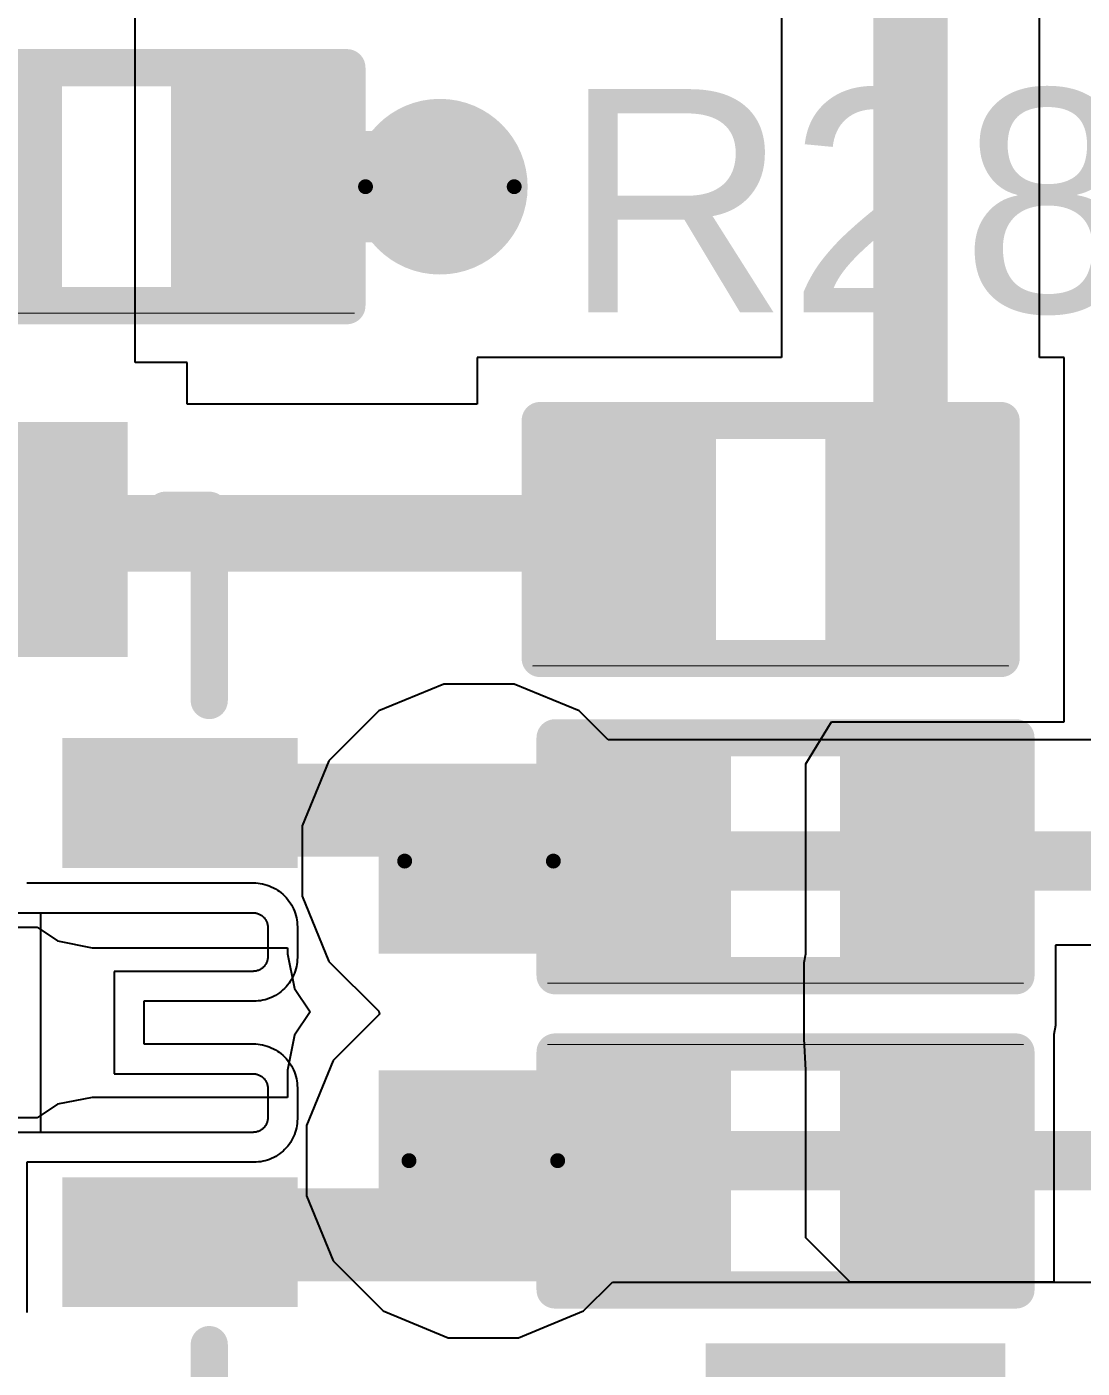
# Model space of a CAD drawing. Header units: inches. Extents: x -46 to 312, y 0 to 111.
# Drawn here: x -29.968 to -26.362, y 18.97 to 23.552 of the extents above; entities that cross this region are included whole.
import ezdxf

# ---------------------------------------------------------------- set-up
doc = ezdxf.new("R2010")
doc.units = ezdxf.units.IN
for name, color, linetype in [('Bottom Layer', 5, 'Continuous'), ('Drill Drawing', 1, 'Continuous'), ('Top Layer', 1, 'Continuous'), ('Top Overlay', 2, 'Continuous'), ('Top Paste', 8, 'Continuous'), ('Top Solder', 216, 'Continuous'), ('Via Holes', 16, 'Continuous')]:
    doc.layers.add(name, color=color, linetype=linetype)
doc.styles.add('Arial', font='', dxfattribs={"height": 0.2})
doc.styles.get('Arial').set_extended_font_data('Arial')

# ---------------------------------------------------------------- blocks, each defined once
blk = doc.blocks.new('S___23_12')
at = {"layer": 'Top Layer'}
for points in [[(-0.41, 1.46), (0.41, 1.46), (0.41, 0.54), (-0.41, 0.54)], [(-1.36, -0.54), (-0.54, -0.54), (-0.54, -1.46), (-1.36, -1.46)], [(0.54, -0.54), (1.36, -0.54), (1.36, -1.46), (0.54, -1.46)]]:
    blk.add_hatch(color=1, dxfattribs=at).paths.add_polyline_path(points)
at = {"layer": 'Top Paste'}
for points in [[(-0.41, 1.46), (0.41, 1.46), (0.41, 0.54), (-0.41, 0.54)], [(-1.36, -0.54), (-0.54, -0.54), (-0.54, -1.46), (-1.36, -1.46)], [(0.54, -0.54), (1.36, -0.54), (1.36, -1.46), (0.54, -1.46)]]:
    blk.add_hatch(color=8, dxfattribs=at).paths.add_polyline_path(points)
at = {"layer": 'Top Solder'}
for points in [[(-0.5116, 1.5616), (0.5116, 1.5616), (0.5116, 0.4384), (-0.5116, 0.4384)], [(-1.4616, -0.4384), (-0.4384, -0.4384), (-0.4384, -1.5616), (-1.4616, -1.5616)], [(0.4384, -0.4384), (1.4616, -0.4384), (1.4616, -1.5616), (0.4384, -1.5616)]]:
    blk.add_hatch(color=216, dxfattribs=at).paths.add_polyline_path(points)
at = {"layer": 'Top Overlay'}
for points in [[(-1.5494, -0.5842, 0.127, 0.127, 0), (-1.5494, 0.8128, 0.127, 0.127, 0)], [(-1.5494, 0.8128, 0.127, 0.127, 0), (-0.5588, 0.8128, 0.127, 0.127, 0)], [(0.5588, 0.8128, 0.127, 0.127, 0), (1.5494, 0.8128, 0.127, 0.127, 0)], [(1.5494, -0.5842, 0.127, 0.127, 0), (1.5494, 0.8128, 0.127, 0.127, 0)], [(-0.3302, -0.7874, 0.127, 0.127, 0), (0.3302, -0.7874, 0.127, 0.127, 0)], [(-1.6764, -1.0414, 0.127, 0.127, 0), (-1.5494, -1.1684, 0.127, 0.127, 0)], [(-1.6764, -1.2954, 0.127, 0.127, 0), (-1.6764, -1.0414, 0.127, 0.127, 0)], [(-1.6764, -1.2954, 0.127, 0.127, 0), (-1.5494, -1.1684, 0.127, 0.127, 0)]]:
    blk.add_lwpolyline(points, format="xyseb", dxfattribs=at)
for points in [[(-1.5812, 0.8128, 0.0635, 0.0635, 1), (-1.5176, 0.8128, 0.0635, 0.0635, 1)], [(-1.5812, 0.8128, 0.0635, 0.0635, 1), (-1.5176, 0.8128, 0.0635, 0.0635, 1)], [(-0.5905, 0.8128, 0.0635, 0.0635, 1), (-0.5271, 0.8128, 0.0635, 0.0635, 1)], [(0.5271, 0.8128, 0.0635, 0.0635, 1), (0.5905, 0.8128, 0.0635, 0.0635, 1)], [(1.5176, 0.8128, 0.0635, 0.0635, 1), (1.5812, 0.8128, 0.0635, 0.0635, 1)], [(1.5176, 0.8128, 0.0635, 0.0635, 1), (1.5812, 0.8128, 0.0635, 0.0635, 1)], [(-1.5812, -0.5842, 0.0635, 0.0635, 1), (-1.5176, -0.5842, 0.0635, 0.0635, 1)], [(1.5176, -0.5842, 0.0635, 0.0635, 1), (1.5812, -0.5842, 0.0635, 0.0635, 1)], [(-0.3619, -0.7874, 0.0635, 0.0635, 1), (-0.2984, -0.7874, 0.0635, 0.0635, 1)], [(0.2984, -0.7874, 0.0635, 0.0635, 1), (0.3619, -0.7874, 0.0635, 0.0635, 1)], [(-1.7082, -1.0414, 0.0635, 0.0635, 1), (-1.6446, -1.0414, 0.0635, 0.0635, 1)], [(-1.7082, -1.0414, 0.0635, 0.0635, 1), (-1.6446, -1.0414, 0.0635, 0.0635, 1)], [(-1.5812, -1.1684, 0.0635, 0.0635, 1), (-1.5176, -1.1684, 0.0635, 0.0635, 1)], [(-1.5812, -1.1684, 0.0635, 0.0635, 1), (-1.5176, -1.1684, 0.0635, 0.0635, 1)], [(-1.7082, -1.2954, 0.0635, 0.0635, 1), (-1.6446, -1.2954, 0.0635, 0.0635, 1)], [(-1.7082, -1.2954, 0.0635, 0.0635, 1), (-1.6446, -1.2954, 0.0635, 0.0635, 1)]]:
    blk.add_lwpolyline(points, format="xyseb", close=True, dxfattribs=at)
blk = doc.blocks.new('20_VQFN__3_5_4_5__18')
at = {"layer": 'Top Layer'}
for points in [[(1.35, -1.63), (1.95, -1.63), (1.95, -1.87), (1.35, -1.87)], [(-0.87, -1.85), (-0.63, -1.85), (-0.63, -2.45), (-0.87, -2.45)], [(0.63, -1.85), (0.87, -1.85), (0.87, -2.45), (0.63, -2.45)]]:
    blk.add_hatch(color=1, dxfattribs=at).paths.add_polyline_path(points)
at = {"layer": 'Top Paste'}
for points in [[(1.35, -1.63), (1.95, -1.63), (1.95, -1.87), (1.35, -1.87)], [(-0.87, -1.85), (-0.63, -1.85), (-0.63, -2.45), (-0.87, -2.45)], [(0.63, -1.85), (0.87, -1.85), (0.87, -2.45), (0.63, -2.45)]]:
    blk.add_hatch(color=8, dxfattribs=at).paths.add_polyline_path(points)
at = {"layer": 'Top Solder'}
for points in [[(1.2484, -1.5284), (2.0516, -1.5284), (2.0516, -1.9716), (1.2484, -1.9716)], [(-0.9716, -1.7484), (-0.5284, -1.7484), (-0.5284, -2.5516), (-0.9716, -2.5516)], [(0.5284, -1.7484), (0.9716, -1.7484), (0.9716, -2.5516), (0.5284, -2.5516)]]:
    blk.add_hatch(color=216, dxfattribs=at).paths.add_polyline_path(points)
at = {"layer": 'Top Layer'}
for p, q in [((-0.375, -2.4), (-0.375, -1.525)), ((0.375, -1.525), (0.375, -2.4)), ((0.175, -1.925), (-0.175, -1.925)), ((-0.175, -1.925), (-0.175, -2.4)), ((0.175, -2.4), (0.175, -1.925)), ((-0.3749, -2.4026), (-0.375, -2.4)), ((-0.3747, -2.4052), (-0.3749, -2.4026)), ((-0.3744, -2.4078), (-0.3747, -2.4052)), ((-0.3739, -2.4104), (-0.3744, -2.4078)), ((-0.3733, -2.4129), (-0.3739, -2.4104)), ((-0.3726, -2.4154), (-0.3733, -2.4129)), ((-0.3717, -2.4179), (-0.3726, -2.4154)), ((-0.3707, -2.4203), (-0.3717, -2.4179)), ((-0.3695, -2.4227), (-0.3707, -2.4203)), ((-0.3683, -2.425), (-0.3695, -2.4227)), ((-0.3669, -2.4272), (-0.3683, -2.425)), ((-0.3655, -2.4294), (-0.3669, -2.4272)), ((-0.1831, -2.4272), (-0.1845, -2.4294)), ((-0.1817, -2.425), (-0.1831, -2.4272)), ((-0.1804, -2.4227), (-0.1817, -2.425)), ((-0.1793, -2.4203), (-0.1804, -2.4227)), ((-0.1783, -2.4179), (-0.1793, -2.4203)), ((-0.1774, -2.4154), (-0.1783, -2.4179)), ((-0.1767, -2.4129), (-0.1774, -2.4154)), ((-0.1761, -2.4104), (-0.1767, -2.4129)), ((-0.1756, -2.4078), (-0.1761, -2.4104)), ((-0.1753, -2.4052), (-0.1756, -2.4078)), ((-0.1751, -2.4026), (-0.1753, -2.4052)), ((-0.175, -2.4), (-0.1751, -2.4026)), ((0.1751, -2.4026), (0.175, -2.4)), ((0.1753, -2.4052), (0.1751, -2.4026)), ((0.1756, -2.4078), (0.1753, -2.4052)), ((0.1761, -2.4104), (0.1756, -2.4078)), ((0.1767, -2.4129), (0.1761, -2.4104)), ((0.1774, -2.4154), (0.1767, -2.4129)), ((0.1783, -2.4179), (0.1774, -2.4154)), ((0.1793, -2.4203), (0.1783, -2.4179)), ((0.1804, -2.4227), (0.1793, -2.4203)), ((0.1817, -2.425), (0.1804, -2.4227)), ((0.1831, -2.4272), (0.1817, -2.425)), ((0.1845, -2.4294), (0.1831, -2.4272)), ((0.3669, -2.4272), (0.3655, -2.4294)), ((0.3683, -2.425), (0.3669, -2.4272)), ((0.3695, -2.4227), (0.3683, -2.425)), ((0.3707, -2.4203), (0.3695, -2.4227)), ((0.3717, -2.4179), (0.3707, -2.4203)), ((0.3726, -2.4154), (0.3717, -2.4179)), ((0.3733, -2.4129), (0.3726, -2.4154)), ((0.3739, -2.4104), (0.3733, -2.4129)), ((0.3744, -2.4078), (0.3739, -2.4104)), ((0.3747, -2.4052), (0.3744, -2.4078)), ((0.3749, -2.4026), (0.3747, -2.4052)), ((0.375, -2.4), (0.3749, -2.4026)), ((-0.3639, -2.4315), (-0.3655, -2.4294)), ((-0.3622, -2.4335), (-0.3639, -2.4315)), ((-0.3604, -2.4354), (-0.3622, -2.4335)), ((-0.3585, -2.4372), (-0.3604, -2.4354)), ((-0.3565, -2.4389), (-0.3585, -2.4372)), ((-0.3544, -2.4404), (-0.3565, -2.4389)), ((-0.3522, -2.4419), (-0.3544, -2.4404)), ((-0.35, -2.4433), (-0.3522, -2.4419)), ((-0.3477, -2.4445), (-0.35, -2.4433)), ((-0.3453, -2.4457), (-0.3477, -2.4445)), ((-0.3429, -2.4467), (-0.3453, -2.4457)), ((-0.3405, -2.4475), (-0.3429, -2.4467)), ((-0.3379, -2.4483), (-0.3405, -2.4475)), ((-0.3354, -2.4489), (-0.3379, -2.4483)), ((-0.3328, -2.4494), (-0.3354, -2.4489)), ((-0.3302, -2.4497), (-0.3328, -2.4494)), ((-0.3276, -2.4499), (-0.3302, -2.4497)), ((-0.325, -2.45), (-0.3276, -2.4499)), ((-0.225, -2.45), (-0.325, -2.45)), ((-0.2224, -2.4499), (-0.225, -2.45)), ((-0.2198, -2.4497), (-0.2224, -2.4499)), ((-0.2172, -2.4494), (-0.2198, -2.4497)), ((-0.2146, -2.4489), (-0.2172, -2.4494)), ((-0.2121, -2.4483), (-0.2146, -2.4489)), ((-0.2095, -2.4475), (-0.2121, -2.4483)), ((-0.2071, -2.4467), (-0.2095, -2.4475)), ((-0.2047, -2.4457), (-0.2071, -2.4467)), ((-0.2023, -2.4445), (-0.2047, -2.4457)), ((-0.2, -2.4433), (-0.2023, -2.4445)), ((-0.1978, -2.4419), (-0.2, -2.4433)), ((-0.1956, -2.4404), (-0.1978, -2.4419)), ((-0.1935, -2.4389), (-0.1956, -2.4404)), ((-0.1915, -2.4372), (-0.1935, -2.4389)), ((-0.1896, -2.4354), (-0.1915, -2.4372)), ((-0.1878, -2.4335), (-0.1896, -2.4354)), ((-0.1861, -2.4315), (-0.1878, -2.4335)), ((-0.1845, -2.4294), (-0.1861, -2.4315)), ((0.1861, -2.4315), (0.1845, -2.4294)), ((0.1878, -2.4335), (0.1861, -2.4315)), ((0.1896, -2.4354), (0.1878, -2.4335)), ((0.1915, -2.4372), (0.1896, -2.4354)), ((0.1935, -2.4389), (0.1915, -2.4372)), ((0.1956, -2.4404), (0.1935, -2.4389)), ((0.1978, -2.4419), (0.1956, -2.4404)), ((0.2, -2.4433), (0.1978, -2.4419)), ((0.2023, -2.4445), (0.2, -2.4433)), ((0.2047, -2.4457), (0.2023, -2.4445)), ((0.2071, -2.4467), (0.2047, -2.4457)), ((0.2095, -2.4475), (0.2071, -2.4467)), ((0.2121, -2.4483), (0.2095, -2.4475)), ((0.2146, -2.4489), (0.2121, -2.4483)), ((0.2172, -2.4494), (0.2146, -2.4489)), ((0.2198, -2.4497), (0.2172, -2.4494)), ((0.2224, -2.4499), (0.2198, -2.4497)), ((0.225, -2.45), (0.2224, -2.4499)), ((0.325, -2.45), (0.225, -2.45)), ((0.3276, -2.4499), (0.325, -2.45)), ((0.3302, -2.4497), (0.3276, -2.4499)), ((0.3328, -2.4494), (0.3302, -2.4497)), ((0.3354, -2.4489), (0.3328, -2.4494)), ((0.3379, -2.4483), (0.3354, -2.4489)), ((0.3405, -2.4475), (0.3379, -2.4483)), ((0.3429, -2.4467), (0.3405, -2.4475)), ((0.3453, -2.4457), (0.3429, -2.4467)), ((0.3477, -2.4445), (0.3453, -2.4457)), ((0.35, -2.4433), (0.3477, -2.4445)), ((0.3522, -2.4419), (0.35, -2.4433)), ((0.3544, -2.4404), (0.3522, -2.4419)), ((0.3565, -2.4389), (0.3544, -2.4404)), ((0.3585, -2.4372), (0.3565, -2.4389)), ((0.3604, -2.4354), (0.3585, -2.4372)), ((0.3622, -2.4335), (0.3604, -2.4354)), ((0.3639, -2.4315), (0.3622, -2.4335)), ((0.3655, -2.4294), (0.3639, -2.4315))]:
    blk.add_line(p, q, dxfattribs=at)
at = {"layer": 'Top Overlay'}
for points in [[(1.75, -2.1, 0.127, 0.127, 0), (1.75, -2.25, 0.127, 0.127, 0)], [(-1.75, -2.25, 0.127, 0.127, 0), (-1.1, -2.25, 0.127, 0.127, 0)], [(1.1, -2.25, 0.127, 0.127, 0), (1.75, -2.25, 0.127, 0.127, 0)]]:
    blk.add_lwpolyline(points, format="xyseb", dxfattribs=at)
for points in [[(1.7182, -2.1, 0.0635, 0.0635, 1), (1.7817, -2.1, 0.0635, 0.0635, 1)], [(-1.1318, -2.25, 0.0635, 0.0635, 1), (-1.0683, -2.25, 0.0635, 0.0635, 1)], [(1.0683, -2.25, 0.0635, 0.0635, 1), (1.1318, -2.25, 0.0635, 0.0635, 1)], [(1.7182, -2.25, 0.0635, 0.0635, 1), (1.7817, -2.25, 0.0635, 0.0635, 1)], [(1.7182, -2.25, 0.0635, 0.0635, 1), (1.7817, -2.25, 0.0635, 0.0635, 1)]]:
    blk.add_lwpolyline(points, format="xyseb", close=True, dxfattribs=at)
at = {"layer": 'Top Paste'}
for p, q in [((-0.375, -2.4), (-0.375, -1.675)), ((-0.375, -1.675), (0.375, -1.675)), ((0.375, -1.675), (0.375, -2.4)), ((0.175, -1.925), (-0.175, -1.925)), ((-0.175, -1.925), (-0.175, -2.4)), ((0.175, -2.4), (0.175, -1.925)), ((-0.3749, -2.4026), (-0.375, -2.4)), ((-0.3747, -2.4052), (-0.3749, -2.4026)), ((-0.3744, -2.4078), (-0.3747, -2.4052)), ((-0.3739, -2.4104), (-0.3744, -2.4078)), ((-0.3733, -2.4129), (-0.3739, -2.4104)), ((-0.3726, -2.4154), (-0.3733, -2.4129)), ((-0.3717, -2.4179), (-0.3726, -2.4154)), ((-0.3707, -2.4203), (-0.3717, -2.4179)), ((-0.3695, -2.4227), (-0.3707, -2.4203)), ((-0.3683, -2.425), (-0.3695, -2.4227)), ((-0.3669, -2.4272), (-0.3683, -2.425)), ((-0.3655, -2.4294), (-0.3669, -2.4272)), ((-0.1831, -2.4272), (-0.1845, -2.4294)), ((-0.1817, -2.425), (-0.1831, -2.4272)), ((-0.1804, -2.4227), (-0.1817, -2.425)), ((-0.1793, -2.4203), (-0.1804, -2.4227)), ((-0.1783, -2.4179), (-0.1793, -2.4203)), ((-0.1774, -2.4154), (-0.1783, -2.4179)), ((-0.1767, -2.4129), (-0.1774, -2.4154)), ((-0.1761, -2.4104), (-0.1767, -2.4129)), ((-0.1756, -2.4078), (-0.1761, -2.4104)), ((-0.1753, -2.4052), (-0.1756, -2.4078)), ((-0.1751, -2.4026), (-0.1753, -2.4052)), ((-0.175, -2.4), (-0.1751, -2.4026)), ((0.1751, -2.4026), (0.175, -2.4)), ((0.1753, -2.4052), (0.1751, -2.4026)), ((0.1756, -2.4078), (0.1753, -2.4052)), ((0.1761, -2.4104), (0.1756, -2.4078)), ((0.1767, -2.4129), (0.1761, -2.4104)), ((0.1774, -2.4154), (0.1767, -2.4129)), ((0.1783, -2.4179), (0.1774, -2.4154)), ((0.1793, -2.4203), (0.1783, -2.4179)), ((0.1804, -2.4227), (0.1793, -2.4203)), ((0.1817, -2.425), (0.1804, -2.4227)), ((0.1831, -2.4272), (0.1817, -2.425)), ((0.1845, -2.4294), (0.1831, -2.4272)), ((0.3669, -2.4272), (0.3655, -2.4294)), ((0.3683, -2.425), (0.3669, -2.4272)), ((0.3695, -2.4227), (0.3683, -2.425)), ((0.3707, -2.4203), (0.3695, -2.4227)), ((0.3717, -2.4179), (0.3707, -2.4203)), ((0.3726, -2.4154), (0.3717, -2.4179)), ((0.3733, -2.4129), (0.3726, -2.4154)), ((0.3739, -2.4104), (0.3733, -2.4129)), ((0.3744, -2.4078), (0.3739, -2.4104)), ((0.3747, -2.4052), (0.3744, -2.4078)), ((0.3749, -2.4026), (0.3747, -2.4052)), ((0.375, -2.4), (0.3749, -2.4026)), ((-0.3639, -2.4315), (-0.3655, -2.4294)), ((-0.3622, -2.4335), (-0.3639, -2.4315)), ((-0.3604, -2.4354), (-0.3622, -2.4335)), ((-0.3585, -2.4372), (-0.3604, -2.4354)), ((-0.3565, -2.4389), (-0.3585, -2.4372)), ((-0.3544, -2.4404), (-0.3565, -2.4389)), ((-0.3522, -2.4419), (-0.3544, -2.4404)), ((-0.35, -2.4433), (-0.3522, -2.4419)), ((-0.3477, -2.4445), (-0.35, -2.4433)), ((-0.3453, -2.4457), (-0.3477, -2.4445)), ((-0.3429, -2.4467), (-0.3453, -2.4457)), ((-0.3405, -2.4475), (-0.3429, -2.4467)), ((-0.3379, -2.4483), (-0.3405, -2.4475)), ((-0.3354, -2.4489), (-0.3379, -2.4483)), ((-0.3328, -2.4494), (-0.3354, -2.4489)), ((-0.3302, -2.4497), (-0.3328, -2.4494)), ((-0.3276, -2.4499), (-0.3302, -2.4497)), ((-0.325, -2.45), (-0.3276, -2.4499)), ((-0.225, -2.45), (-0.325, -2.45)), ((-0.2224, -2.4499), (-0.225, -2.45)), ((-0.2198, -2.4497), (-0.2224, -2.4499)), ((-0.2172, -2.4494), (-0.2198, -2.4497)), ((-0.2146, -2.4489), (-0.2172, -2.4494)), ((-0.2121, -2.4483), (-0.2146, -2.4489)), ((-0.2095, -2.4475), (-0.2121, -2.4483)), ((-0.2071, -2.4467), (-0.2095, -2.4475)), ((-0.2047, -2.4457), (-0.2071, -2.4467)), ((-0.2023, -2.4445), (-0.2047, -2.4457)), ((-0.2, -2.4433), (-0.2023, -2.4445)), ((-0.1978, -2.4419), (-0.2, -2.4433)), ((-0.1956, -2.4404), (-0.1978, -2.4419)), ((-0.1935, -2.4389), (-0.1956, -2.4404)), ((-0.1915, -2.4372), (-0.1935, -2.4389)), ((-0.1896, -2.4354), (-0.1915, -2.4372)), ((-0.1878, -2.4335), (-0.1896, -2.4354)), ((-0.1861, -2.4315), (-0.1878, -2.4335)), ((-0.1845, -2.4294), (-0.1861, -2.4315)), ((0.1861, -2.4315), (0.1845, -2.4294)), ((0.1878, -2.4335), (0.1861, -2.4315)), ((0.1896, -2.4354), (0.1878, -2.4335)), ((0.1915, -2.4372), (0.1896, -2.4354)), ((0.1935, -2.4389), (0.1915, -2.4372)), ((0.1956, -2.4404), (0.1935, -2.4389)), ((0.1978, -2.4419), (0.1956, -2.4404)), ((0.2, -2.4433), (0.1978, -2.4419)), ((0.2023, -2.4445), (0.2, -2.4433)), ((0.2047, -2.4457), (0.2023, -2.4445)), ((0.2071, -2.4467), (0.2047, -2.4457)), ((0.2095, -2.4475), (0.2071, -2.4467)), ((0.2121, -2.4483), (0.2095, -2.4475)), ((0.2146, -2.4489), (0.2121, -2.4483)), ((0.2172, -2.4494), (0.2146, -2.4489)), ((0.2198, -2.4497), (0.2172, -2.4494)), ((0.2224, -2.4499), (0.2198, -2.4497)), ((0.225, -2.45), (0.2224, -2.4499)), ((0.325, -2.45), (0.225, -2.45)), ((0.3276, -2.4499), (0.325, -2.45)), ((0.3302, -2.4497), (0.3276, -2.4499)), ((0.3328, -2.4494), (0.3302, -2.4497)), ((0.3354, -2.4489), (0.3328, -2.4494)), ((0.3379, -2.4483), (0.3354, -2.4489)), ((0.3405, -2.4475), (0.3379, -2.4483)), ((0.3429, -2.4467), (0.3405, -2.4475)), ((0.3453, -2.4457), (0.3429, -2.4467)), ((0.3477, -2.4445), (0.3453, -2.4457)), ((0.35, -2.4433), (0.3477, -2.4445)), ((0.3522, -2.4419), (0.35, -2.4433)), ((0.3544, -2.4404), (0.3522, -2.4419)), ((0.3565, -2.4389), (0.3544, -2.4404)), ((0.3585, -2.4372), (0.3565, -2.4389)), ((0.3604, -2.4354), (0.3585, -2.4372)), ((0.3622, -2.4335), (0.3604, -2.4354)), ((0.3639, -2.4315), (0.3622, -2.4335)), ((0.3655, -2.4294), (0.3639, -2.4315))]:
    blk.add_line(p, q, dxfattribs=at)
at = {"layer": 'Top Solder'}
for p, q in [((-0.983, -1.6268), (-0.9909, -1.6262)), ((-0.975, -1.627), (-0.983, -1.6268)), ((-0.477, -1.627), (-0.975, -1.627)), ((-0.477, -2.403), (-0.477, -1.627)), ((0.4771, -1.6267), (0.477, -1.6267)), ((0.477, -1.6267), (0.477, -1.6268)), ((0.477, -1.6268), (0.477, -1.6268)), ((0.477, -1.6268), (0.477, -1.6269)), ((0.477, -1.6269), (0.477, -1.6269)), ((0.477, -1.6269), (0.477, -1.627)), ((0.477, -1.627), (0.477, -2.401)), ((0.4771, -1.6266), (0.4771, -1.6267)), ((-0.0729, -2.0276), (-0.073, -2.0277)), ((-0.073, -2.0277), (-0.073, -2.0277)), ((-0.073, -2.0277), (-0.073, -2.0278)), ((-0.073, -2.0278), (-0.073, -2.0278)), ((-0.073, -2.0278), (-0.073, -2.0279)), ((-0.073, -2.0279), (-0.073, -2.0279)), ((-0.073, -2.0279), (-0.073, -2.028)), ((-0.073, -2.028), (-0.073, -2.401)), ((-0.0728, -2.0275), (-0.0729, -2.0275)), ((-0.0729, -2.0275), (-0.0729, -2.0275)), ((-0.0729, -2.0275), (-0.0729, -2.0276)), ((-0.0729, -2.0276), (-0.0729, -2.0276)), ((-0.0727, -2.0273), (-0.0728, -2.0274)), ((-0.0728, -2.0274), (-0.0728, -2.0274)), ((-0.0728, -2.0274), (-0.0728, -2.0275)), ((-0.0726, -2.0272), (-0.0727, -2.0273)), ((-0.0727, -2.0273), (-0.0727, -2.0273)), ((-0.0727, -2.0273), (-0.0727, -2.0273)), ((-0.0725, -2.0272), (-0.0726, -2.0272)), ((-0.0726, -2.0272), (-0.0726, -2.0272)), ((-0.0724, -2.0271), (-0.0725, -2.0271)), ((-0.0725, -2.0271), (-0.0725, -2.0271)), ((-0.0725, -2.0271), (-0.0725, -2.0272)), ((-0.0723, -2.027), (-0.0724, -2.0271)), ((-0.0724, -2.0271), (-0.0724, -2.0271)), ((-0.0722, -2.027), (-0.0723, -2.027)), ((-0.0723, -2.027), (-0.0723, -2.027)), ((-0.0721, -2.027), (-0.0722, -2.027)), ((-0.0722, -2.027), (-0.0722, -2.027)), ((-0.072, -2.027), (-0.0721, -2.027)), ((-0.0721, -2.027), (-0.0721, -2.027)), ((0.073, -2.027), (-0.072, -2.027)), ((0.073, -2.402), (0.073, -2.027)), ((-0.4768, -2.4107), (-0.477, -2.403)), ((-0.4762, -2.4185), (-0.4768, -2.4107)), ((-0.4752, -2.4261), (-0.4762, -2.4185)), ((-0.4738, -2.4338), (-0.4752, -2.4261)), ((-0.0748, -2.4245), (-0.0763, -2.4322)), ((-0.0738, -2.4167), (-0.0748, -2.4245)), ((-0.0732, -2.4088), (-0.0738, -2.4167)), ((-0.073, -2.401), (-0.0732, -2.4088)), ((0.0732, -2.4098), (0.073, -2.402)), ((0.0738, -2.4176), (0.0732, -2.4098)), ((0.0748, -2.4253), (0.0738, -2.4176)), ((0.0763, -2.433), (0.0748, -2.4253)), ((0.4752, -2.4245), (0.4737, -2.4322)), ((0.4762, -2.4167), (0.4752, -2.4245)), ((0.4768, -2.4088), (0.4762, -2.4167)), ((0.477, -2.401), (0.4768, -2.4088)), ((-0.472, -2.4413), (-0.4738, -2.4338)), ((-0.4698, -2.4487), (-0.472, -2.4413)), ((-0.4672, -2.456), (-0.4698, -2.4487)), ((-0.4642, -2.4632), (-0.4672, -2.456)), ((-0.4609, -2.4702), (-0.4642, -2.4632)), ((-0.4572, -2.477), (-0.4609, -2.4702)), ((-0.0893, -2.4691), (-0.0931, -2.476)), ((-0.086, -2.462), (-0.0893, -2.4691)), ((-0.083, -2.4548), (-0.086, -2.462)), ((-0.0803, -2.4474), (-0.083, -2.4548)), ((-0.0781, -2.4398), (-0.0803, -2.4474)), ((-0.0763, -2.4322), (-0.0781, -2.4398)), ((0.0781, -2.4406), (0.0763, -2.433)), ((0.0803, -2.448), (0.0781, -2.4406)), ((0.0829, -2.4554), (0.0803, -2.448)), ((0.0859, -2.4626), (0.0829, -2.4554)), ((0.0892, -2.4696), (0.0859, -2.4626)), ((0.093, -2.4765), (0.0892, -2.4696)), ((0.4607, -2.4691), (0.4569, -2.476)), ((0.464, -2.462), (0.4607, -2.4691)), ((0.467, -2.4548), (0.464, -2.462)), ((0.4697, -2.4474), (0.467, -2.4548)), ((0.4719, -2.4398), (0.4697, -2.4474)), ((0.4737, -2.4322), (0.4719, -2.4398)), ((-0.4531, -2.4836), (-0.4572, -2.477)), ((-0.4487, -2.49), (-0.4531, -2.4836)), ((-0.444, -2.4961), (-0.4487, -2.49)), ((-0.439, -2.502), (-0.444, -2.4961)), ((-0.4337, -2.5076), (-0.439, -2.502)), ((-0.428, -2.513), (-0.4337, -2.5076)), ((-0.4221, -2.518), (-0.428, -2.513)), ((-0.416, -2.5227), (-0.4221, -2.518)), ((-0.1286, -2.5176), (-0.1348, -2.5223)), ((-0.1226, -2.5125), (-0.1286, -2.5176)), ((-0.1169, -2.5071), (-0.1226, -2.5125)), ((-0.1115, -2.5014), (-0.1169, -2.5071)), ((-0.1064, -2.4954), (-0.1115, -2.5014)), ((-0.1016, -2.4892), (-0.1064, -2.4954)), ((-0.0972, -2.4827), (-0.1016, -2.4892)), ((-0.0931, -2.476), (-0.0972, -2.4827)), ((0.097, -2.4831), (0.093, -2.4765)), ((0.1015, -2.4896), (0.097, -2.4831)), ((0.1062, -2.4958), (0.1015, -2.4896)), ((0.1113, -2.5017), (0.1062, -2.4958)), ((0.1166, -2.5074), (0.1113, -2.5017)), ((0.1223, -2.5127), (0.1166, -2.5074)), ((0.1282, -2.5178), (0.1223, -2.5127)), ((0.1344, -2.5225), (0.1282, -2.5178)), ((0.4214, -2.5176), (0.4152, -2.5223)), ((0.4274, -2.5125), (0.4214, -2.5176)), ((0.4331, -2.5071), (0.4274, -2.5125)), ((0.4385, -2.5014), (0.4331, -2.5071)), ((0.4436, -2.4954), (0.4385, -2.5014)), ((0.4484, -2.4892), (0.4436, -2.4954)), ((0.4528, -2.4827), (0.4484, -2.4892)), ((0.4569, -2.476), (0.4528, -2.4827)), ((-0.4096, -2.5271), (-0.416, -2.5227)), ((-0.403, -2.5312), (-0.4096, -2.5271)), ((-0.3962, -2.5349), (-0.403, -2.5312)), ((-0.3892, -2.5382), (-0.3962, -2.5349)), ((-0.382, -2.5412), (-0.3892, -2.5382)), ((-0.3747, -2.5438), (-0.382, -2.5412)), ((-0.3673, -2.546), (-0.3747, -2.5438)), ((-0.3598, -2.5478), (-0.3673, -2.546)), ((-0.3522, -2.5492), (-0.3598, -2.5478)), ((-0.3445, -2.5502), (-0.3522, -2.5492)), ((-0.3367, -2.5508), (-0.3445, -2.5502)), ((-0.329, -2.551), (-0.3367, -2.5508)), ((-0.223, -2.551), (-0.329, -2.551)), ((-0.2152, -2.5508), (-0.223, -2.551)), ((-0.2073, -2.5502), (-0.2152, -2.5508)), ((-0.1995, -2.5492), (-0.2073, -2.5502)), ((-0.1918, -2.5477), (-0.1995, -2.5492)), ((-0.1842, -2.5459), (-0.1918, -2.5477)), ((-0.1766, -2.5437), (-0.1842, -2.5459)), ((-0.1692, -2.541), (-0.1766, -2.5437)), ((-0.162, -2.538), (-0.1692, -2.541)), ((-0.1549, -2.5346), (-0.162, -2.538)), ((-0.148, -2.5309), (-0.1549, -2.5346)), ((-0.1413, -2.5268), (-0.148, -2.5309)), ((-0.1348, -2.5223), (-0.1413, -2.5268)), ((0.1408, -2.527), (0.1344, -2.5225)), ((0.1475, -2.531), (0.1408, -2.527)), ((0.1544, -2.5348), (0.1475, -2.531)), ((0.1614, -2.5381), (0.1544, -2.5348)), ((0.1686, -2.5411), (0.1614, -2.5381)), ((0.176, -2.5437), (0.1686, -2.5411)), ((0.1834, -2.5459), (0.176, -2.5437)), ((0.191, -2.5477), (0.1834, -2.5459)), ((0.1987, -2.5492), (0.191, -2.5477)), ((0.2064, -2.5502), (0.1987, -2.5492)), ((0.2142, -2.5508), (0.2064, -2.5502)), ((0.222, -2.551), (0.2142, -2.5508)), ((0.327, -2.551), (0.222, -2.551)), ((0.3349, -2.5508), (0.327, -2.551)), ((0.3427, -2.5502), (0.3349, -2.5508)), ((0.3505, -2.5492), (0.3427, -2.5502)), ((0.3582, -2.5477), (0.3505, -2.5492)), ((0.3658, -2.5459), (0.3582, -2.5477)), ((0.3734, -2.5437), (0.3658, -2.5459)), ((0.3808, -2.541), (0.3734, -2.5437)), ((0.388, -2.538), (0.3808, -2.541)), ((0.3951, -2.5346), (0.388, -2.538)), ((0.402, -2.5309), (0.3951, -2.5346)), ((0.4087, -2.5268), (0.402, -2.5309)), ((0.4152, -2.5223), (0.4087, -2.5268))]:
    blk.add_line(p, q, dxfattribs=at)
blk = doc.blocks.new('R___0402_24')
at = {"layer": 'Top Layer'}
for points in [[(-0.6985, -0.3175), (-0.6985, 0.3175), (-0.2413, 0.3175), (-0.2413, -0.3175)], [(0.2413, -0.3175), (0.2413, 0.3175), (0.6985, 0.3175), (0.6985, -0.3175)]]:
    blk.add_hatch(color=1, dxfattribs=at).paths.add_polyline_path(points)
at = {"layer": 'Top Paste'}
for points in [[(-0.6985, -0.3175), (-0.6985, 0.3175), (-0.2413, 0.3175), (-0.2413, -0.3175)], [(0.2413, -0.3175), (0.2413, 0.3175), (0.6985, 0.3175), (0.6985, -0.3175)]]:
    blk.add_hatch(color=8, dxfattribs=at).paths.add_polyline_path(points)
at = {"layer": 'Top Solder'}
for points in [[(-0.7535, -0.3725), (-0.7535, 0.3725), (-0.1863, 0.3725), (-0.1863, -0.3725)], [(0.1863, -0.3725), (0.1863, 0.3725), (0.7535, 0.3725), (0.7535, -0.3725)]]:
    blk.add_hatch(color=216, dxfattribs=at).paths.add_polyline_path(points)
at = {"layer": 'Top Overlay'}
for points in [[(-0.7874, 0.4064, 0.127, 0.127, 0), (-0.7874, -0.4064, 0.127, 0.127, 0)], [(0.7874, 0.4064, 0.127, 0.127, 0), (-0.7874, 0.4064, 0.127, 0.127, 0)], [(0.7874, 0.4064, 0.127, 0.127, 0), (0.7874, -0.4064, 0.127, 0.127, 0)], [(0.7874, -0.4064, 0.127, 0.127, 0), (-0.7874, -0.4064, 0.127, 0.127, 0)], [(0.8128, -0.4318, 0.00323, 0.00323, 0), (-0.8128, -0.4318, 0.00323, 0.00323, 0)]]:
    blk.add_lwpolyline(points, format="xyseb", dxfattribs=at)
for points in [[(-0.8191, 0.4064, 0.0635, 0.0635, 1), (-0.7556, 0.4064, 0.0635, 0.0635, 1)], [(-0.8191, 0.4064, 0.0635, 0.0635, 1), (-0.7556, 0.4064, 0.0635, 0.0635, 1)], [(0.7556, 0.4064, 0.0635, 0.0635, 1), (0.8191, 0.4064, 0.0635, 0.0635, 1)], [(0.7556, 0.4064, 0.0635, 0.0635, 1), (0.8191, 0.4064, 0.0635, 0.0635, 1)], [(-0.8191, -0.4064, 0.0635, 0.0635, 1), (-0.7556, -0.4064, 0.0635, 0.0635, 1)], [(-0.8191, -0.4064, 0.0635, 0.0635, 1), (-0.7556, -0.4064, 0.0635, 0.0635, 1)], [(0.7556, -0.4064, 0.0635, 0.0635, 1), (0.8191, -0.4064, 0.0635, 0.0635, 1)], [(0.7556, -0.4064, 0.0635, 0.0635, 1), (0.8191, -0.4064, 0.0635, 0.0635, 1)], [(-0.8136, -0.4318, 0.00161, 0.00161, 1), (-0.812, -0.4318, 0.00161, 0.00161, 1)], [(0.812, -0.4318, 0.00161, 0.00161, 1), (0.8136, -0.4318, 0.00161, 0.00161, 1)]]:
    blk.add_lwpolyline(points, format="xyseb", close=True, dxfattribs=at)
blk = doc.blocks.new('R___0402_25')
at = {"layer": 'Top Layer'}
for points in [[(-0.6985, -0.3175), (-0.6985, 0.3175), (-0.2413, 0.3175), (-0.2413, -0.3175)], [(0.2413, -0.3175), (0.2413, 0.3175), (0.6985, 0.3175), (0.6985, -0.3175)]]:
    blk.add_hatch(color=1, dxfattribs=at).paths.add_polyline_path(points)
at = {"layer": 'Top Paste'}
for points in [[(-0.6985, -0.3175), (-0.6985, 0.3175), (-0.2413, 0.3175), (-0.2413, -0.3175)], [(0.2413, -0.3175), (0.2413, 0.3175), (0.6985, 0.3175), (0.6985, -0.3175)]]:
    blk.add_hatch(color=8, dxfattribs=at).paths.add_polyline_path(points)
at = {"layer": 'Top Solder'}
for points in [[(-0.7535, -0.3725), (-0.7535, 0.3725), (-0.1863, 0.3725), (-0.1863, -0.3725)], [(0.1863, -0.3725), (0.1863, 0.3725), (0.7535, 0.3725), (0.7535, -0.3725)]]:
    blk.add_hatch(color=216, dxfattribs=at).paths.add_polyline_path(points)
at = {"layer": 'Top Overlay'}
for points in [[(-0.7874, -0.4064, 0.127, 0.127, 0), (-0.7874, 0.4064, 0.127, 0.127, 0)], [(-0.7874, 0.4064, 0.127, 0.127, 0), (0.7874, 0.4064, 0.127, 0.127, 0)], [(0.7874, -0.4064, 0.127, 0.127, 0), (0.7874, 0.4064, 0.127, 0.127, 0)], [(-0.7874, -0.4064, 0.127, 0.127, 0), (0.7874, -0.4064, 0.127, 0.127, 0)], [(-0.8128, -0.4318, 0.00323, 0.00323, 0), (0.8128, -0.4318, 0.00323, 0.00323, 0)]]:
    blk.add_lwpolyline(points, format="xyseb", dxfattribs=at)
for points in [[(-0.8191, 0.4064, 0.0635, 0.0635, 1), (-0.7556, 0.4064, 0.0635, 0.0635, 1)], [(-0.8191, 0.4064, 0.0635, 0.0635, 1), (-0.7556, 0.4064, 0.0635, 0.0635, 1)], [(0.7556, 0.4064, 0.0635, 0.0635, 1), (0.8191, 0.4064, 0.0635, 0.0635, 1)], [(0.7556, 0.4064, 0.0635, 0.0635, 1), (0.8191, 0.4064, 0.0635, 0.0635, 1)], [(-0.8191, -0.4064, 0.0635, 0.0635, 1), (-0.7556, -0.4064, 0.0635, 0.0635, 1)], [(-0.8191, -0.4064, 0.0635, 0.0635, 1), (-0.7556, -0.4064, 0.0635, 0.0635, 1)], [(0.7556, -0.4064, 0.0635, 0.0635, 1), (0.8191, -0.4064, 0.0635, 0.0635, 1)], [(0.7556, -0.4064, 0.0635, 0.0635, 1), (0.8191, -0.4064, 0.0635, 0.0635, 1)], [(-0.8136, -0.4318, 0.00161, 0.00161, 1), (-0.812, -0.4318, 0.00161, 0.00161, 1)], [(0.812, -0.4318, 0.00161, 0.00161, 1), (0.8136, -0.4318, 0.00161, 0.00161, 1)]]:
    blk.add_lwpolyline(points, format="xyseb", close=True, dxfattribs=at)
blk = doc.blocks.new('R___0402_27')
at = {"layer": 'Top Layer'}
for points in [[(-0.6985, -0.3175), (-0.6985, 0.3175), (-0.2413, 0.3175), (-0.2413, -0.3175)], [(0.2413, -0.3175), (0.2413, 0.3175), (0.6985, 0.3175), (0.6985, -0.3175)]]:
    blk.add_hatch(color=1, dxfattribs=at).paths.add_polyline_path(points)
at = {"layer": 'Top Paste'}
for points in [[(-0.6985, -0.3175), (-0.6985, 0.3175), (-0.2413, 0.3175), (-0.2413, -0.3175)], [(0.2413, -0.3175), (0.2413, 0.3175), (0.6985, 0.3175), (0.6985, -0.3175)]]:
    blk.add_hatch(color=8, dxfattribs=at).paths.add_polyline_path(points)
at = {"layer": 'Top Solder'}
for points in [[(-0.7535, -0.3725), (-0.7535, 0.3725), (-0.1863, 0.3725), (-0.1863, -0.3725)], [(0.1863, -0.3725), (0.1863, 0.3725), (0.7535, 0.3725), (0.7535, -0.3725)]]:
    blk.add_hatch(color=216, dxfattribs=at).paths.add_polyline_path(points)
at = {"layer": 'Top Overlay'}
for points in [[(-0.7874, -0.4064, 0.127, 0.127, 0), (-0.7874, 0.4064, 0.127, 0.127, 0)], [(-0.7874, 0.4064, 0.127, 0.127, 0), (0.7874, 0.4064, 0.127, 0.127, 0)], [(0.7874, -0.4064, 0.127, 0.127, 0), (0.7874, 0.4064, 0.127, 0.127, 0)], [(-0.7874, -0.4064, 0.127, 0.127, 0), (0.7874, -0.4064, 0.127, 0.127, 0)], [(-0.8128, -0.4318, 0.00323, 0.00323, 0), (0.8128, -0.4318, 0.00323, 0.00323, 0)]]:
    blk.add_lwpolyline(points, format="xyseb", dxfattribs=at)
for points in [[(-0.8191, 0.4064, 0.0635, 0.0635, 1), (-0.7556, 0.4064, 0.0635, 0.0635, 1)], [(-0.8191, 0.4064, 0.0635, 0.0635, 1), (-0.7556, 0.4064, 0.0635, 0.0635, 1)], [(0.7556, 0.4064, 0.0635, 0.0635, 1), (0.8191, 0.4064, 0.0635, 0.0635, 1)], [(0.7556, 0.4064, 0.0635, 0.0635, 1), (0.8191, 0.4064, 0.0635, 0.0635, 1)], [(-0.8191, -0.4064, 0.0635, 0.0635, 1), (-0.7556, -0.4064, 0.0635, 0.0635, 1)], [(-0.8191, -0.4064, 0.0635, 0.0635, 1), (-0.7556, -0.4064, 0.0635, 0.0635, 1)], [(0.7556, -0.4064, 0.0635, 0.0635, 1), (0.8191, -0.4064, 0.0635, 0.0635, 1)], [(0.7556, -0.4064, 0.0635, 0.0635, 1), (0.8191, -0.4064, 0.0635, 0.0635, 1)], [(-0.8136, -0.4318, 0.00161, 0.00161, 1), (-0.812, -0.4318, 0.00161, 0.00161, 1)], [(0.812, -0.4318, 0.00161, 0.00161, 1), (0.8136, -0.4318, 0.00161, 0.00161, 1)]]:
    blk.add_lwpolyline(points, format="xyseb", close=True, dxfattribs=at)
blk = doc.blocks.new('R___0402_30')
at = {"layer": 'Top Layer'}
for points in [[(-0.6985, -0.3175), (-0.6985, 0.3175), (-0.2413, 0.3175), (-0.2413, -0.3175)], [(0.2413, -0.3175), (0.2413, 0.3175), (0.6985, 0.3175), (0.6985, -0.3175)]]:
    blk.add_hatch(color=1, dxfattribs=at).paths.add_polyline_path(points)
at = {"layer": 'Top Paste'}
for points in [[(-0.6985, -0.3175), (-0.6985, 0.3175), (-0.2413, 0.3175), (-0.2413, -0.3175)], [(0.2413, -0.3175), (0.2413, 0.3175), (0.6985, 0.3175), (0.6985, -0.3175)]]:
    blk.add_hatch(color=8, dxfattribs=at).paths.add_polyline_path(points)
at = {"layer": 'Top Solder'}
for points in [[(-0.7535, -0.3725), (-0.7535, 0.3725), (-0.1863, 0.3725), (-0.1863, -0.3725)], [(0.1863, -0.3725), (0.1863, 0.3725), (0.7535, 0.3725), (0.7535, -0.3725)]]:
    blk.add_hatch(color=216, dxfattribs=at).paths.add_polyline_path(points)
at = {"layer": 'Top Overlay'}
for points in [[(-0.7874, -0.4064, 0.127, 0.127, 0), (-0.7874, 0.4064, 0.127, 0.127, 0)], [(-0.7874, 0.4064, 0.127, 0.127, 0), (0.7874, 0.4064, 0.127, 0.127, 0)], [(0.7874, -0.4064, 0.127, 0.127, 0), (0.7874, 0.4064, 0.127, 0.127, 0)], [(-0.7874, -0.4064, 0.127, 0.127, 0), (0.7874, -0.4064, 0.127, 0.127, 0)], [(-0.8128, -0.4318, 0.00323, 0.00323, 0), (0.8128, -0.4318, 0.00323, 0.00323, 0)]]:
    blk.add_lwpolyline(points, format="xyseb", dxfattribs=at)
for points in [[(-0.8191, 0.4064, 0.0635, 0.0635, 1), (-0.7556, 0.4064, 0.0635, 0.0635, 1)], [(-0.8191, 0.4064, 0.0635, 0.0635, 1), (-0.7556, 0.4064, 0.0635, 0.0635, 1)], [(0.7556, 0.4064, 0.0635, 0.0635, 1), (0.8191, 0.4064, 0.0635, 0.0635, 1)], [(0.7556, 0.4064, 0.0635, 0.0635, 1), (0.8191, 0.4064, 0.0635, 0.0635, 1)], [(-0.8191, -0.4064, 0.0635, 0.0635, 1), (-0.7556, -0.4064, 0.0635, 0.0635, 1)], [(-0.8191, -0.4064, 0.0635, 0.0635, 1), (-0.7556, -0.4064, 0.0635, 0.0635, 1)], [(0.7556, -0.4064, 0.0635, 0.0635, 1), (0.8191, -0.4064, 0.0635, 0.0635, 1)], [(0.7556, -0.4064, 0.0635, 0.0635, 1), (0.8191, -0.4064, 0.0635, 0.0635, 1)], [(-0.8136, -0.4318, 0.00161, 0.00161, 1), (-0.812, -0.4318, 0.00161, 0.00161, 1)], [(0.812, -0.4318, 0.00161, 0.00161, 1), (0.8136, -0.4318, 0.00161, 0.00161, 1)]]:
    blk.add_lwpolyline(points, format="xyseb", close=True, dxfattribs=at)

msp = doc.modelspace()

# ---------------------------------------------------------------- hatches: boundary and pattern name
at = {"layer": 'Bottom Layer'}
h = msp.add_hatch(color=5, dxfattribs=at)
edge = h.paths.add_edge_path()
edge.add_arc((-28.5569, 23.0057), 0.3, 0, 360)
h = msp.add_hatch(color=5, dxfattribs=at)
edge = h.paths.add_edge_path()
edge.add_arc((-28.4231, 20.7021), 0.3, 0, 360)
h = msp.add_hatch(color=5, dxfattribs=at)
edge = h.paths.add_edge_path()
edge.add_arc((-28.4084, 19.6787), 0.3, 0, 360)
at = {"layer": 'Top Layer'}
h = msp.add_hatch(color=1, dxfattribs=at)
edge = h.paths.add_edge_path()
edge.add_arc((-28.5569, 23.0057), 0.3, 0, 360)
for points in [[(-29.8448, 21.6905), (-27.8965, 21.6905), (-27.8965, 21.952), (-29.8448, 21.952)], [(-29.7448, 20.7168), (-27.6171, 20.7168), (-27.6171, 21.0343), (-29.7448, 21.0343)], [(-28.7665, 20.3855), (-27.6171, 20.3855), (-27.6171, 21.0343), (-28.7665, 21.0343)], [(-28.7665, 19.326), (-27.6171, 19.326), (-27.6171, 19.9879), (-28.7665, 19.9879)], [(-29.7448, 19.2667), (-27.6171, 19.2667), (-27.6171, 19.5842), (-29.7448, 19.5842)]]:
    msp.add_hatch(color=1, dxfattribs=at).paths.add_polyline_path(points)
h = msp.add_hatch(color=1, dxfattribs=at)
edge = h.paths.add_edge_path()
edge.add_arc((-28.4231, 20.7021), 0.3, 0, 360)
h = msp.add_hatch(color=1, dxfattribs=at)
edge = h.paths.add_edge_path()
edge.add_arc((-28.4084, 19.6787), 0.3, 0, 360)
at = {"layer": 'Via Holes'}
h = msp.add_hatch(color=7, dxfattribs=at)
edge = h.paths.add_edge_path()
edge.add_arc((-28.5569, 23.0057), 0.15, 0, 360)
h = msp.add_hatch(color=7, dxfattribs=at)
edge = h.paths.add_edge_path()
edge.add_arc((-28.4231, 20.7021), 0.15, 0, 360)
h = msp.add_hatch(color=7, dxfattribs=at)
edge = h.paths.add_edge_path()
edge.add_arc((-28.4084, 19.6787), 0.15, 0, 360)

# ---------------------------------------------------------------- linework, layer by layer
at = {"layer": 'Bottom Layer'}
for p, q in [((-28.5434, 21.3069), (-28.7657, 21.2148)), ((-28.3028, 21.3069), (-28.5434, 21.3069)), ((-28.0805, 21.2148), (-28.3028, 21.3069)), ((-28.7657, 21.2148), (-28.9358, 21.0447)), ((-27.9821, 21.1165), (-28.0805, 21.2148)), ((-25.9632, 21.1165), (-27.9821, 21.1165)), ((-28.9358, 21.0447), (-29.0279, 20.8224)), ((-29.0279, 20.8224), (-29.0279, 20.5818)), ((-29.0279, 20.5818), (-28.9358, 20.3595)), ((-28.9358, 20.3595), (-28.7657, 20.1894)), ((-28.7636, 20.1788), (-28.9211, 20.0213)), ((-28.7657, 20.1894), (-28.7636, 20.1788)), ((-28.9211, 20.0213), (-29.0131, 19.799)), ((-29.0131, 19.799), (-29.0131, 19.5584)), ((-29.0131, 19.5584), (-28.9211, 19.3361)), ((-28.9211, 19.3361), (-28.7509, 19.166)), ((-28.0658, 19.166), (-27.9674, 19.2643)), ((-27.9674, 19.2643), (-25.1707, 19.2643)), ((-28.7509, 19.166), (-28.5287, 19.0739)), ((-28.288, 19.0739), (-28.0658, 19.166)), ((-28.5287, 19.0739), (-28.288, 19.0739))]:
    msp.add_line(p, q, dxfattribs=at)
for points in [[(-28.4231, 20.7021, 0.2032, 0.2032, 0), (-25.9632, 20.7021, 0.2032, 0.2032, 0)], [(-28.4084, 19.6787, 0.2032, 0.2032, 0), (-25.1707, 19.6787, 0.2032, 0.2032, 0)]]:
    msp.add_lwpolyline(points, format="xyseb", dxfattribs=at)
for points in [[(-28.4739, 20.7021, 0.1016, 0.1016, 1), (-28.3723, 20.7021, 0.1016, 0.1016, 1)], [(-28.4592, 19.6787, 0.1016, 0.1016, 1), (-28.3576, 19.6787, 0.1016, 0.1016, 1)]]:
    msp.add_lwpolyline(points, format="xyseb", close=True, dxfattribs=at)
at = {"layer": 'Drill Drawing'}
for points in [[(-28.3029, 23.0057, 0.0508, 0.0508, 1), (-28.8109, 23.0057, 0.0508, 0.0508, 1)], [(-28.8236, 23.0057, 0.0254, 0.0254, 1), (-28.7982, 23.0057, 0.0254, 0.0254, 1)], [(-28.3156, 23.0057, 0.0254, 0.0254, 1), (-28.2902, 23.0057, 0.0254, 0.0254, 1)], [(-28.1691, 20.7021, 0.0508, 0.0508, 1), (-28.6771, 20.7021, 0.0508, 0.0508, 1)], [(-28.6898, 20.7021, 0.0254, 0.0254, 1), (-28.6644, 20.7021, 0.0254, 0.0254, 1)], [(-28.1818, 20.7021, 0.0254, 0.0254, 1), (-28.1564, 20.7021, 0.0254, 0.0254, 1)], [(-28.1544, 19.6787, 0.0508, 0.0508, 1), (-28.6624, 19.6787, 0.0508, 0.0508, 1)], [(-28.6751, 19.6787, 0.0254, 0.0254, 1), (-28.6497, 19.6787, 0.0254, 0.0254, 1)], [(-28.1671, 19.6787, 0.0254, 0.0254, 1), (-28.1417, 19.6787, 0.0254, 0.0254, 1)]]:
    msp.add_lwpolyline(points, format="xyseb", close=True, dxfattribs=at)
at = {"layer": 'Top Layer'}
for p, q in [((-26.5084, 22.4228), (-26.5084, 23.9483)), ((-27.389, 23.7659), (-27.389, 22.4228)), ((-29.5983, 22.4053), (-29.5983, 23.628)), ((-29.42, 22.4053), (-29.5983, 22.4053)), ((-29.42, 22.2628), (-29.42, 22.4053)), ((-27.389, 22.4228), (-28.4299, 22.4228)), ((-28.4299, 22.4228), (-28.4299, 22.2628)), ((-26.4233, 22.4228), (-26.5084, 22.4228)), ((-26.4233, 21.1782), (-26.4233, 22.4228)), ((-28.4299, 22.2628), (-29.42, 22.2628)), ((-27.3063, 21.0343), (-27.219, 21.1782)), ((-27.219, 21.1782), (-26.4233, 21.1782)), ((-27.3063, 20.3855), (-27.3063, 21.0343)), ((-30.0496, 20.4758), (-29.9326, 20.4758)), ((-29.9326, 20.4758), (-29.8638, 20.4297)), ((-29.8638, 20.4297), (-29.7448, 20.4061)), ((-29.7448, 20.4061), (-29.0772, 20.4061)), ((-29.0772, 20.4061), (-29.0772, 20.3855)), ((-26.1786, 20.4148), (-26.4534, 20.4148)), ((-26.4534, 20.4148), (-26.4534, 20.14)), ((-29.0772, 20.3855), (-29.0536, 20.2666)), ((-27.3123, 20.3555), (-27.3063, 20.3855)), ((-27.3123, 20.0946), (-27.3123, 20.3555)), ((-29.0536, 20.2666), (-29.0002, 20.1867)), ((-29.0002, 20.1867), (-29.0536, 20.1069)), ((-26.4534, 20.14), (-26.4593, 20.11)), ((-29.0536, 20.1069), (-29.0772, 19.9879)), ((-27.3122, 20.0946), (-27.3123, 20.0946)), ((-27.3064, 19.9879), (-27.3122, 20.0946)), ((-26.4593, 20.11), (-26.4593, 19.2637)), ((-29.0772, 19.9879), (-29.0772, 19.895)), ((-27.3064, 19.9445), (-27.3064, 19.9879)), ((-27.3064, 19.415), (-27.3064, 19.9445)), ((-29.7448, 19.895), (-29.8638, 19.8714)), ((-29.0772, 19.895), (-29.7448, 19.895)), ((-29.8638, 19.8714), (-29.9326, 19.8253)), ((-29.9326, 19.8253), (-30.0496, 19.8253)), ((-27.1552, 19.2637), (-27.3064, 19.415)), ((-26.4593, 19.2637), (-27.1552, 19.2637))]:
    msp.add_line(p, q, dxfattribs=at)
for points in [[(-26.9487, 21.7416, 0.254, 0.254, 0), (-26.9487, 23.9483, 0.254, 0.254, 0)], [(-29.1919, 23.0057, 0.381, 0.381, 0), (-28.5569, 23.0057, 0.381, 0.381, 0)]]:
    msp.add_lwpolyline(points, format="xyseb", dxfattribs=at)
for points in [[(-29.2872, 23.0057, 0.1905, 0.1905, 1), (-29.0967, 23.0057, 0.1905, 0.1905, 1)], [(-28.6522, 23.0057, 0.1905, 0.1905, 1), (-28.4617, 23.0057, 0.1905, 0.1905, 1)], [(-27.0122, 21.7416, 0.127, 0.127, 1), (-26.8852, 21.7416, 0.127, 0.127, 1)]]:
    msp.add_lwpolyline(points, format="xyseb", close=True, dxfattribs=at)

# ---------------------------------------------------------------- block references
for name, p in [('R___0402_27', (-29.6618, 23.0057)), ('R___0402_30', (-27.4266, 21.8005)), ('R___0402_25', (-27.3758, 20.7168)), ('S___23_12', (-27.1367, 17.4929))]:
    msp.add_blockref(name, p)
for name, p, rotation in [('20_VQFN__3_5_4_5__18', (-31.5948, 20.1505), 90), ('R___0402_24', (-27.3758, 19.6435), 180)]:
    msp.add_blockref(name, p, dxfattribs=dict(rotation=rotation))

# ---------------------------------------------------------------- texts
at = {"layer": 'Top Overlay', "style": 'Arial'}
msp.add_text('R28', height=0.762, dxfattribs=at).set_placement((-28.1364, 22.5769))

doc.saveas('drawing.dxf')
